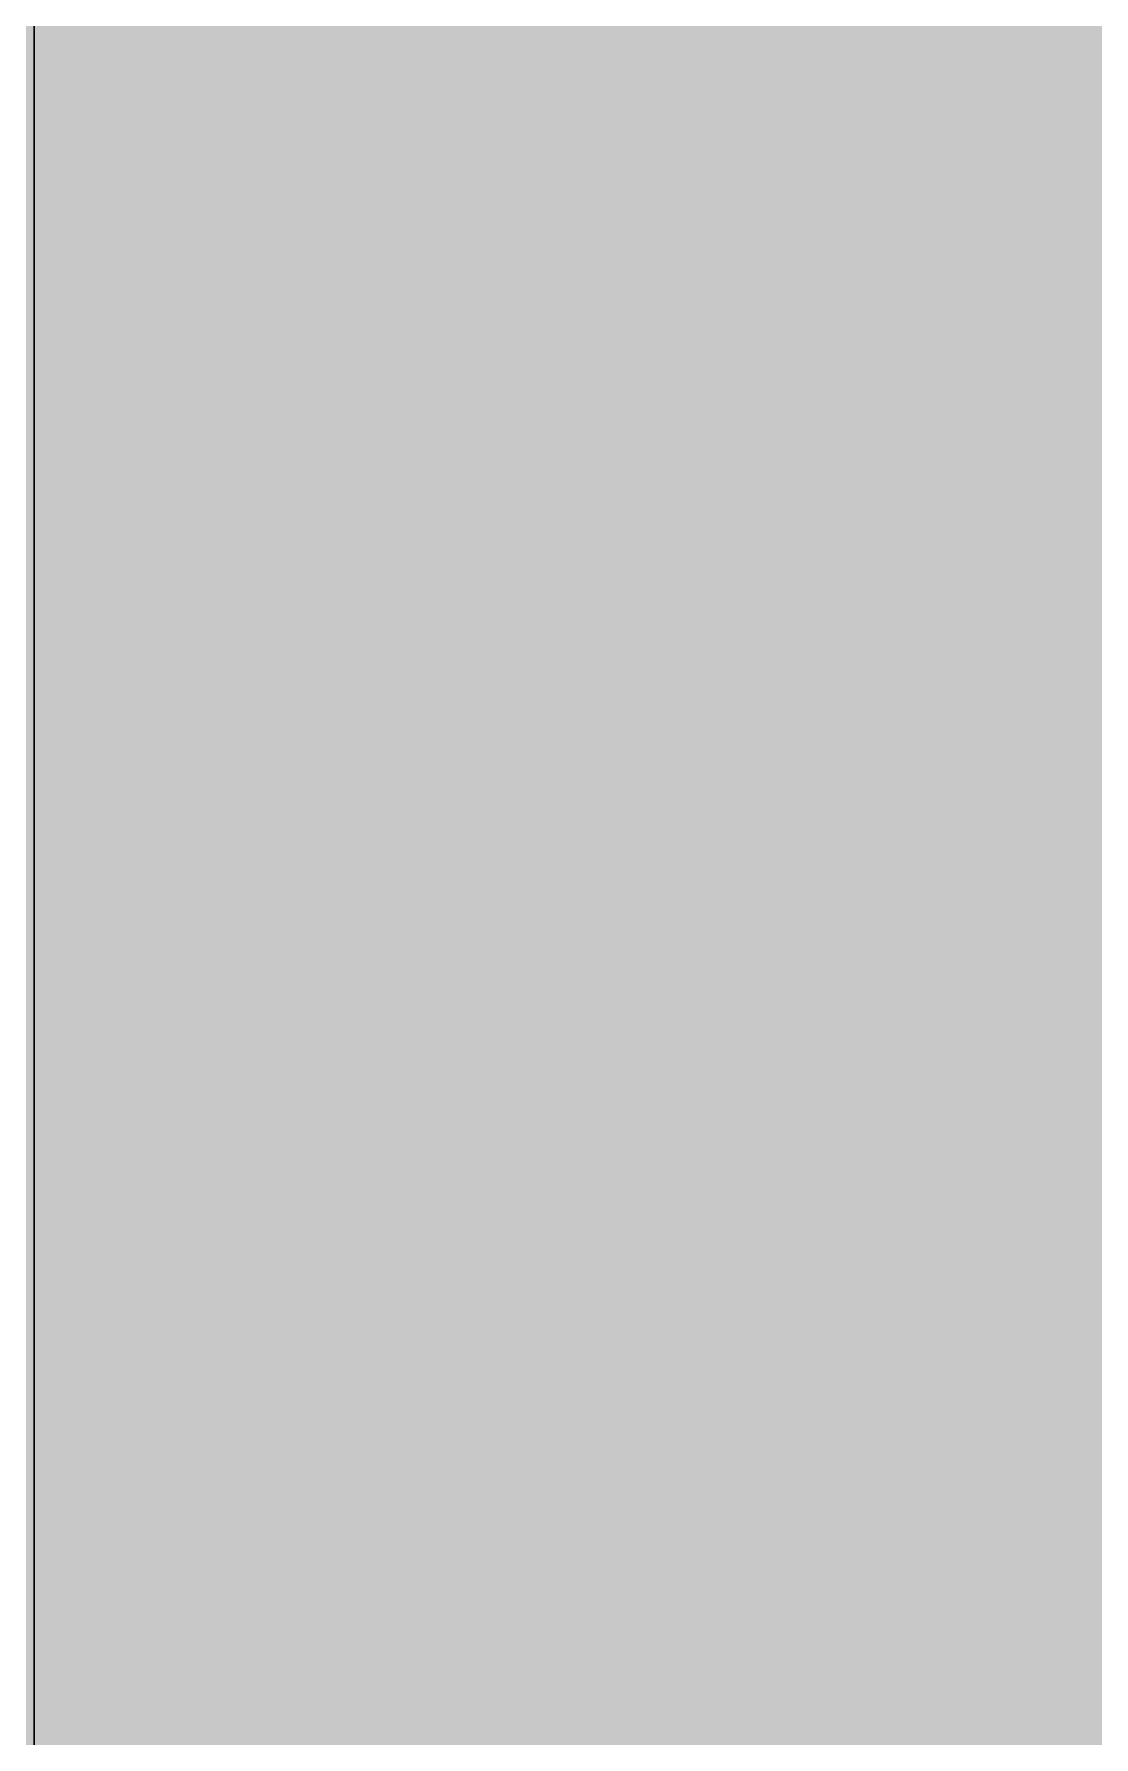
# Model space of a CAD drawing. Header units: metres. Extents: x 3856 to 4207, y -1118 to -691.
# Drawn here: x 4004.9568 to 4005.152, y -966.6212 to -966.3073 of the extents above; entities that cross this region are included whole.
import ezdxf

# ---------------------------------------------------------------- set-up
doc = ezdxf.new("R2010")
doc.units = ezdxf.units.M
doc.layers.add('Parking', color=7, linetype='Continuous', lineweight=9)

# ---------------------------------------------------------------- blocks, each defined once
blk = doc.blocks.new('Cour Parqueadero verde - 5_00x2_50 p-V712-IMPLANTACIÓN - KIT COMERCIAL')
at = {"layer": 'Parking', "true_color": 0xc1ce84}
blk.add_hatch(color=53, dxfattribs=at).paths.add_polyline_path([(-1.25455, -2.5), (-1.05455, -2.5), (-1.05455, 1.7), (-0.31455, 1.7), (-0.31455, -2.5), (0.30545, -2.5), (0.30545, 1.7), (1.04545, 1.7), (1.04545, -2.5), (1.24545, -2.5), (1.24545, 2.5), (-1.25455, 2.5), (-1.25455, 0.82383)])
at = {"layer": 'Parking'}
blk.add_line((-1.25455, 2.5), (-1.25455, -2.5), dxfattribs=at)
blk = doc.blocks.new('Cour Parqueadero verde - 5_00x2_50 p-V1037-IMPLANTACIÓN - KIT COMERCIAL')
at = {"layer": 'Parking', "true_color": 0xc1ce84}
h = blk.add_hatch(color=53, dxfattribs=at)
h.paths.add_polyline_path([(0.9141, -2.5), (0.87694, -2.3626), (0.96325, -2.13881), (1.1383, -2.04366), (1.19467, -1.77894), (1.24545, -1.79596), (1.24545, -1.28636), (1.14068, -1.34331), (1.05437, -1.5671), (1.07335, -1.63729), (1.04545, -1.68115), (1.04025, -1.7), (1.0279, -1.7), (0.90088, -1.90225), (0.82791, -2.18135), (0.64899, -2.30582), (0.54387, -2.33886), (0.39233, -2.26609), (0.15776, -1.94221), (-0.00233, -1.80416), (-0.02167, -1.62257), (-0.02178, -1.50165), (-0.10079, -1.60634), (-0.22204, -1.61823), (-0.31455, -1.54862), (-0.31455, -1.7), (-1.05455, -1.7), (-1.05455, 2.5), (-1.25455, 2.5), (-1.25455, -2.5), (0.87694, -2.5)])
h.paths.add_polyline_path([(0.64899, -2.05134), (0.80847, -2.04298), (0.84927, -1.88837), (0.71586, -1.80174), (0.59175, -1.90225), (0.64578, -2.04298)])
h.paths.add_polyline_path([(1.04545, -1.23243), (1.09829, -1.0679), (1.24545, -0.84885), (1.23534, -0.27261), (1.18101, -0.30647), (1.24545, -0.15597), (1.23936, 2.5), (1.15986, 2.5), (1.05418, 2.39119), (1.04545, 2.39119), (1.04545, -0.41438), (1.11237, -0.43011), (1.06893, -0.53497), (1.04545, -0.58438), (1.04545, -1.09287)])
h.paths.add_polyline_path([(0.30545, -1.12106), (0.30545, 2.38454), (0.21298, 2.34352), (0.11695, 2.18892), (0.12991, 2.09667), (0.21298, 1.93952), (0.28429, 1.83615), (0.25106, 1.73741), (0.12991, 1.81271), (0.0667, 1.87613), (-0.02284, 1.75749), (-0.14918, 1.83953), (-0.27328, 1.73902), (-0.25154, 1.68239), (-0.29029, 1.56726), (-0.31455, 1.54158), (-0.31455, -1.0014), (-0.16766, -0.97227), (-0.16521, -0.96018), (-0.05065, -0.97227), (0.01676, -0.85014), (0.15581, -0.87138), (0.18527, -1.01743), (0.20752, -1.03661)])
h.paths.add_polyline_path([(-0.16718, 2.21773), (-0.13395, 2.31647), (-0.27328, 2.5), (-0.31455, 2.5), (-0.31455, 2.31934), (-0.26928, 2.27393), (-0.18021, 2.2249)])
at = {"layer": 'Parking'}
blk.add_line((-1.25455, 2.5), (-1.25455, -2.5), dxfattribs=at)

msp = doc.modelspace()

# ---------------------------------------------------------------- block references
at = {"layer": 'Parking', "rotation": 180}
msp.add_blockref('Cour Parqueadero verde - 5_00x2_50 p-V712-IMPLANTACIÓN - KIT COMERCIAL', (4003.70226, -964.72735), dxfattribs=at)
at = {"layer": 'Parking'}
msp.add_blockref('Cour Parqueadero verde - 5_00x2_50 p-V1037-IMPLANTACIÓN - KIT COMERCIAL', (4006.21136, -964.72735), dxfattribs=at)

doc.saveas('drawing.dxf')
